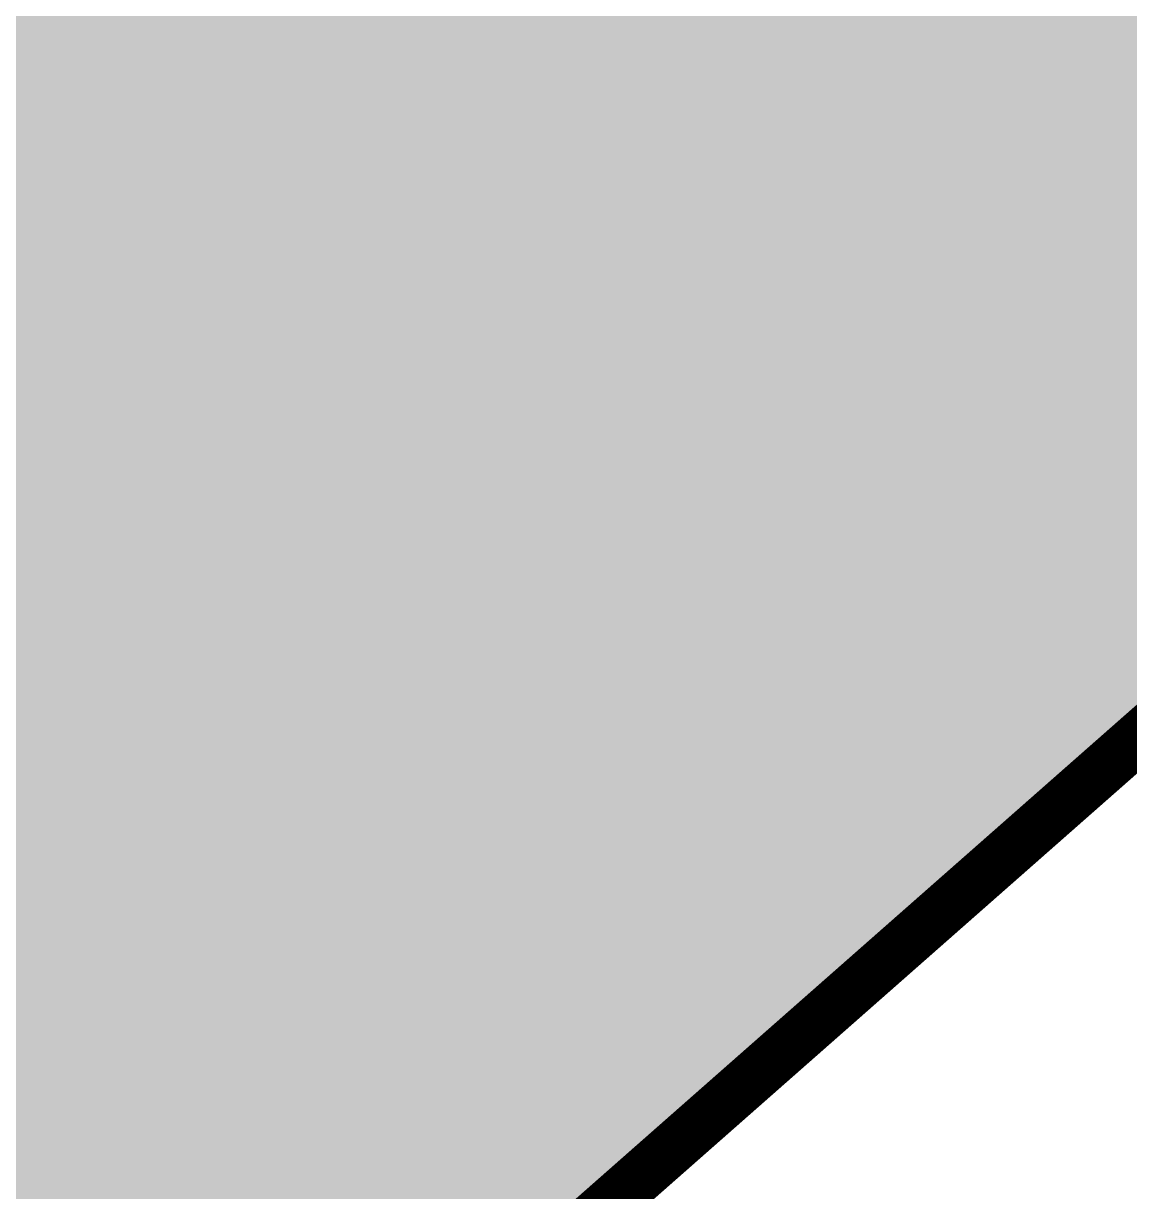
# Model space of a CAD drawing. Header units: metres. Extents: x -466 to 1322, y -1072 to 50.
# Drawn here: x 58.088 to 60.753, y -210.593 to -207.776 of the extents above; entities that cross this region are included whole.
import ezdxf

# ---------------------------------------------------------------- set-up
doc = ezdxf.new("R2010")
doc.units = ezdxf.units.M
doc.linetypes.add('OCULTA2', pattern=[0.3, 0.2, -0.1])
doc.layers.add('Hatch jardín', color=7, linetype='Continuous', lineweight=0, true_color=0x6c9a77)
doc.layers.add('Poligono Fisico', color=3, linetype='Continuous')
doc.layers.add('SITE-RIO', color=141, linetype='Continuous', lineweight=0)

msp = doc.modelspace()

# ---------------------------------------------------------------- hatches: boundary and pattern name
at = {"layer": 'Hatch jardín', "transparency": 33554687}
h = msp.add_hatch(color=256, dxfattribs=at)
h.dxf.hatch_style = 1
h.paths.add_polyline_path([(48.8331, -217.4451), (59.5678, -194.4798), (60.6826, -192.139), (65.8133, -205.0581), (50.7212, -218.3579)])
at = {"layer": 'SITE-RIO', "transparency": 33554687}
h = msp.add_hatch(dxfattribs=at)
h.set_pattern_fill('DOTS', color=256)
h.set_pattern_definition([(0, (0, 258.928), (0.79375, 1.5875), [0, -1.5875])])
h.paths.add_polyline_path([(50.7212, -218.3579), (70.2662, -227.807), (73.6601, -224.8162), (65.8133, -205.0581)])

# ---------------------------------------------------------------- linework, layer by layer
at = {"layer": 'Hatch jardín'}
msp.add_lwpolyline([(48.8331, -217.4451), (59.5678, -194.4798), (60.6826, -192.139), (65.8133, -205.0581), (50.7212, -218.3579), (48.8331, -217.4451)], dxfattribs=at)
at = {"layer": 'Poligono Fisico', "color": 5, "linetype": 'OCULTA2', "const_width": 0.125}
msp.add_lwpolyline([(50.8561, -218.239), (9.0603, -197.2712), (50.4645, -166.4099), (65.8133, -205.0581)], close=True, dxfattribs=at)
at = {"layer": 'SITE-RIO'}
msp.add_line((50.7212, -218.3579), (65.8133, -205.0581), dxfattribs=at)

doc.saveas('drawing.dxf')
